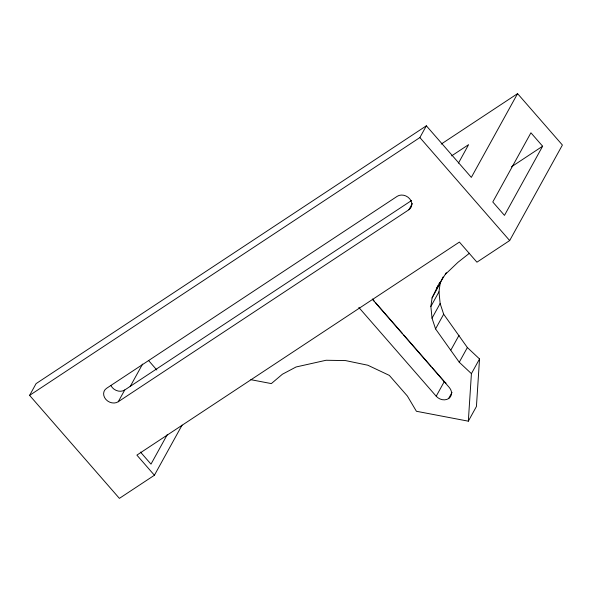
<?xml version="1.0" encoding="UTF-8"?>
<svg xmlns="http://www.w3.org/2000/svg" width="592" height="592" viewBox="0 0 592 592"><rect width="100%" height="100%" fill="white"/><g stroke="black" fill="none" stroke-linecap="round" stroke-linejoin="round"><path stroke-width="0.89" d="M250.83 379.679L271.343 383.594L282.391 374.233L296.067 366.981L326.074 360.262L345.558 360.587L367.802 365.22L389.321 375.387L407.348 396.004L416.405 411.27L468.324 421.178L471.417 373.648L479.527 358.959L467.369 347.541L443.667 314.219L440.137 303.504L438.983 291.789L440.174 283.25L443.068 276.96M479.527 358.959L476.434 406.489L468.324 421.178M471.417 373.648L459.259 362.237L435.557 328.908L432.027 318.193L430.872 306.478L432.064 297.939L438.11 285.411M458.474 163.081L468.605 144.648L451.629 155.866M29.6 395.375L36.09 383.623L426.358 125.807L471.336 177.393L517.578 93.625L562.4 145.033L509.668 240.559L476.93 262.182L459.392 242.076L136.893 455.122L154.408 475.243L119.392 498.375L29.6 395.375L419.876 137.559L426.358 125.807M118.245 401.739L408.887 209.746A9.124 7.607 28.9 0 0 409.605 198.697A9.124 7.607 28.9 0 0 397.195 196.329L106.553 388.33A9.124 7.607 28.9 0 0 105.835 399.371A9.124 7.607 28.9 0 0 118.245 401.739L124.734 389.987L411.521 200.54M130.21 386.487L142.568 364.095M167.366 434.476L150.997 464.128L140.474 452.059M154.408 475.243L182.077 425.13M408.887 209.746L412.35 203.478M438.961 283.864L439.819 282.317M432.064 297.939L440.174 283.25M436.4 288.504L446.301 272.697M430.872 306.478L438.983 291.789M432.027 318.193L440.137 303.504M435.557 328.908L443.667 314.219M542.627 146.209L504.473 215.377L492.781 201.968L530.928 132.8L542.627 146.209L511.421 166.848M450.934 349.968L459.044 335.279M452.036 392.392L448.618 398.579A9.124 7.607 28.9 0 1 436.208 396.211L444.318 381.522L432.227 367.654M459.259 362.237L467.369 347.541M445.443 274.244L458.016 262.263L469.463 253.228M441.225 144.071L517.578 93.625M419.876 137.559L509.668 240.559M372.383 299.004L374.196 301.084M375.402 302.475L402.604 333.673M403.818 335.065L431.02 366.263M372.568 299.478L449.335 387.538A9.124 7.607 28.9 0 1 448.618 398.579M358.833 307.455L436.208 396.211M148.488 360.424L156.821 369.985M446.057 383.105A9.124 7.607 28.9 0 1 444.318 381.522M124.734 389.987A9.124 7.607 28.9 0 1 111.037 385.74"/></g></svg>
